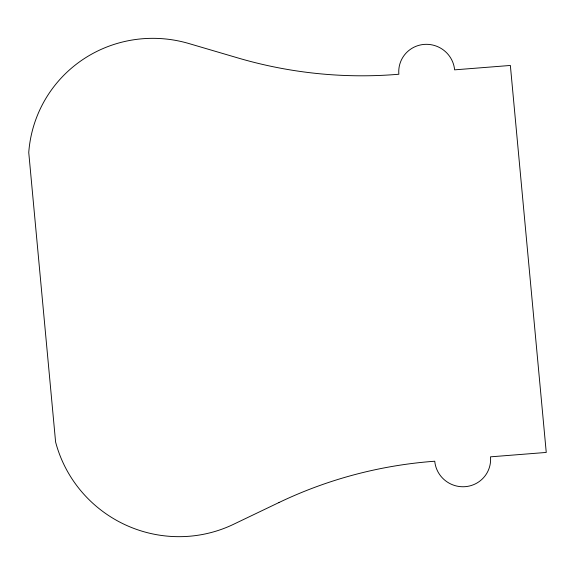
<?xml version="1.0" encoding="UTF-8"?>
<svg xmlns="http://www.w3.org/2000/svg" width="575" height="575" viewBox="0 0 575 575"><rect width="100%" height="100%" fill="white"/><g stroke="black" fill="none" stroke-linecap="round" stroke-linejoin="round"><path stroke-width="0.86" d="M278.954 502.543L233.443 524.35A126.349 124.394 26.3 0 1 55.595 441.995L28.75 152.504A126.349 124.394 26.3 0 1 188.859 43.528L237.727 57.895A435.483 428.734 26.3 0 0 398.863 74.24A28.082 27.643 26.3 0 1 424.17 44.404A28.082 27.643 26.3 0 1 454.609 69.848L510.363 65.457L546.25 452.439L490.497 456.838A28.082 27.643 26.3 0 1 465.189 486.673A28.082 27.643 26.3 0 1 434.75 461.229A435.483 428.734 26.3 0 0 278.954 502.543"/></g></svg>
